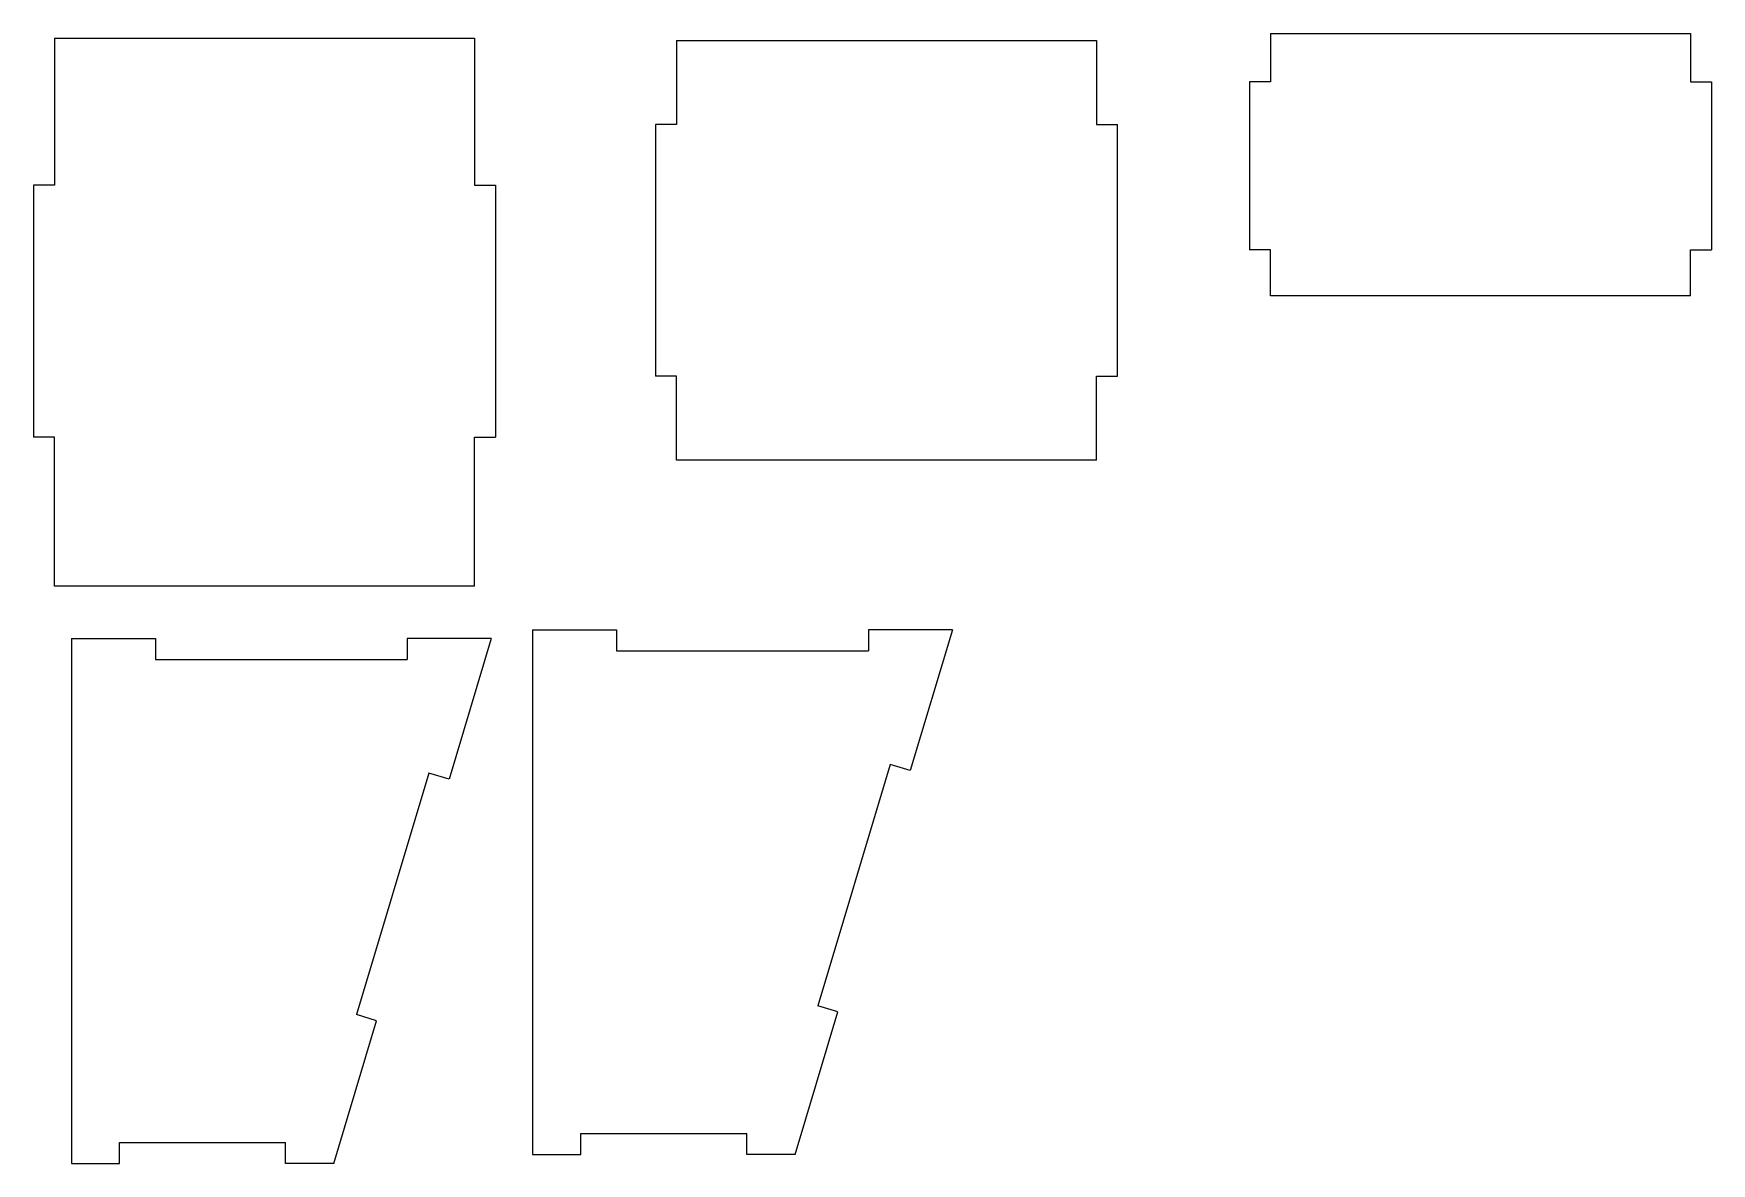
# Model space of a CAD drawing. Extents: x 11 to 411, y 11 to 280.
import ezdxf

# ---------------------------------------------------------------- set-up
doc = ezdxf.new("R2010")
doc.units = 0
doc.header["$LTSCALE"] = 10
doc.layers.add('Layer_1', color=7, linetype='CONTINUOUS')

msp = doc.modelspace()

# ---------------------------------------------------------------- linework, layer by layer
at = {"layer": 'Layer_1', "color": 7, "linetype": 'CONTINUOUS'}
for p, q in [((305.56, 280.09), (405.56, 280.09)), ((305.56, 280.09), (305.56, 268.59)), ((405.56, 280.09), (405.56, 268.59)), ((16, 279), (116, 279)), ((16, 279), (16, 244)), ((116, 279), (116, 244)), ((164.09, 278.46), (264.09, 278.46)), ((164.09, 278.46), (164.09, 258.46)), ((264.09, 278.46), (264.09, 258.46)), ((305.56, 268.59), (300.56, 268.59)), ((300.56, 268.59), (300.56, 228.59)), ((405.56, 268.59), (410.56, 268.59)), ((410.56, 268.59), (410.56, 228.59)), ((164.09, 258.46), (159.09, 258.46)), ((159.09, 258.46), (159.09, 198.46)), ((264.09, 258.46), (269.09, 258.46)), ((269.09, 198.46), (269.09, 258.46)), ((16, 244), (11, 244)), ((11, 244), (11, 184)), ((116, 244), (121, 244)), ((121, 244), (121, 184)), ((305.56, 228.59), (300.56, 228.59)), ((305.56, 217.59), (305.56, 228.59)), ((405.56, 217.59), (405.56, 228.59)), ((405.56, 228.59), (410.56, 228.59)), ((405.56, 217.59), (305.56, 217.59)), ((164.09, 198.46), (159.09, 198.46)), ((164.09, 178.46), (164.09, 198.46)), ((264.09, 178.46), (264.09, 198.46)), ((264.09, 198.46), (269.09, 198.46)), ((16, 184), (11, 184)), ((16, 148.5), (16, 184)), ((116, 148.5), (116, 184)), ((116, 184), (121, 184)), ((264.09, 178.46), (164.09, 178.46)), ((116, 148.5), (16, 148.5)), ((20, 136), (20, 11)), ((20, 136), (40, 136)), ((40, 136), (40, 131)), ((120, 136), (100, 136)), ((100, 136), (100, 131)), ((120, 136), (109.94, 102.48)), ((129.83, 138.12), (129.83, 13.12)), ((129.83, 138.12), (149.83, 138.12)), ((149.83, 138.12), (149.83, 133.12)), ((229.83, 138.12), (209.83, 138.12)), ((209.83, 138.12), (209.83, 133.12)), ((229.83, 138.12), (219.78, 104.6)), ((149.83, 133.12), (209.83, 133.12)), ((40, 131), (100, 131)), ((105.15, 103.91), (87.91, 46.44)), ((109.94, 102.48), (105.15, 103.91)), ((214.99, 106.03), (197.75, 48.56)), ((219.78, 104.6), (214.99, 106.03)), ((202.53, 47.12), (197.75, 48.56)), ((82.5, 11), (92.7, 45)), ((92.7, 45), (87.91, 46.44)), ((192.33, 13.12), (202.53, 47.12)), ((31.5, 11), (31.5, 16)), ((31.5, 16), (71, 16)), ((71, 11), (71, 16)), ((141.33, 13.12), (141.33, 18.12)), ((141.33, 18.12), (180.83, 18.12)), ((180.83, 13.12), (180.83, 18.12)), ((129.83, 13.12), (141.33, 13.12)), ((192.33, 13.12), (180.83, 13.12)), ((20, 11), (31.5, 11)), ((82.5, 11), (71, 11))]:
    msp.add_line(p, q, dxfattribs=at)

doc.saveas('drawing.dxf')
